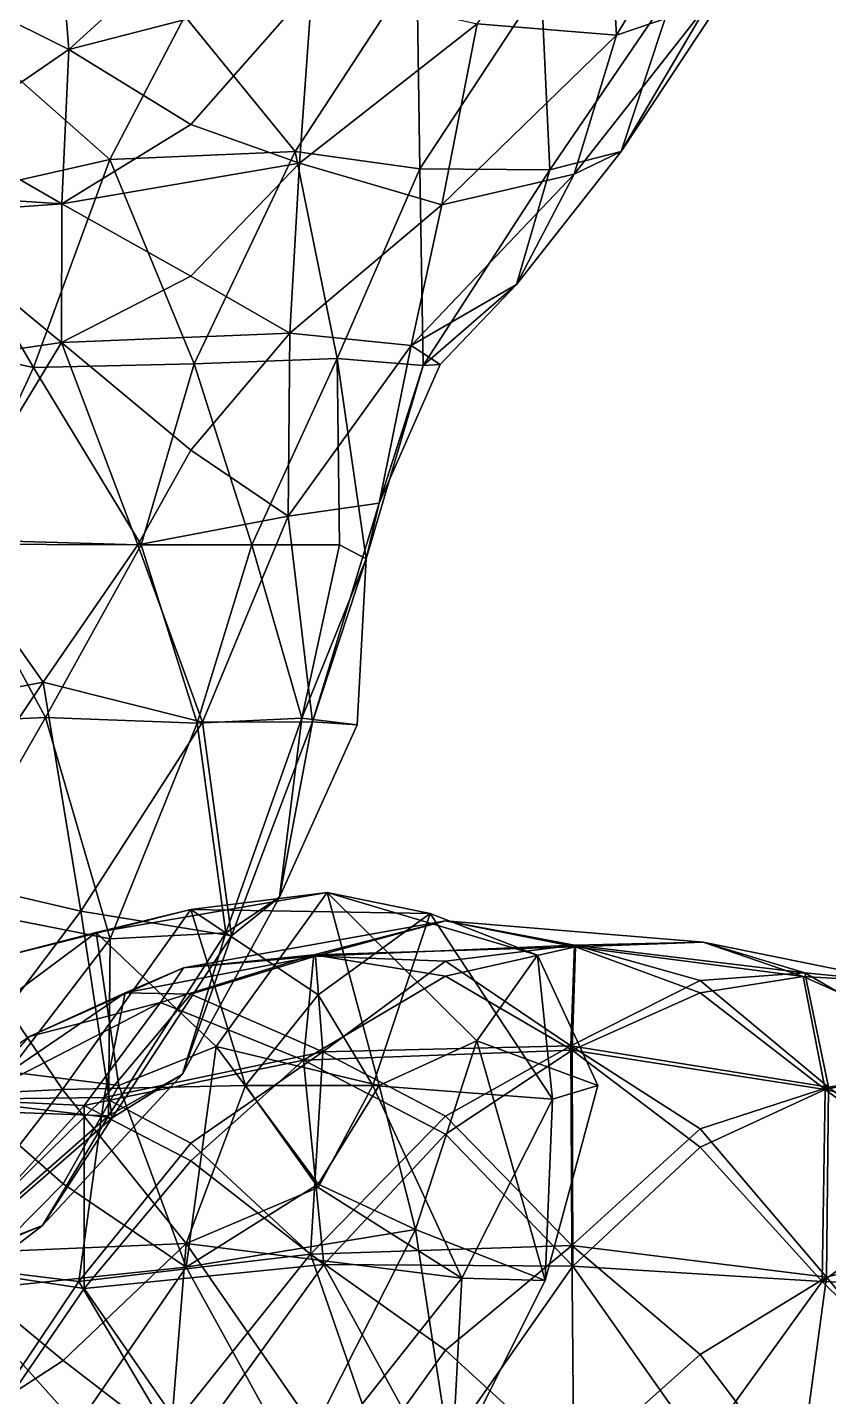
# Model space of a CAD drawing. Extents: x 290034 to 295698, y 4553723 to 4561693.
# Drawn here: x 293432.1 to 293511.3, y 4558840.5 to 4558975.9 of the extents above; entities that cross this region are included whole.
import ezdxf

# ---------------------------------------------------------------- set-up
doc = ezdxf.new("R2010")
doc.units = 0
doc.layers.add('Au_ppm_Pref_-_0_2', color=7, linetype='CONTINUOUS')

msp = doc.modelspace()

# ---------------------------------------------------------------- linework, layer by layer
at = {"layer": 'Au_ppm_Pref_-_0_2'}
for points in [[(293420.16, 4558981.67, 1749.6), (293434.61, 4558992.99, 1752.63), (293436.15, 4558973.68, 1747.42)], [(293436.15, 4558973.68, 1747.42), (293434.61, 4558992.99, 1752.63), (293445.15, 4558981.88, 1749.43)], [(293476.55, 4558976.21, 1740.9), (293489.23, 4558993.58, 1741.01), (293490.34, 4558975.12, 1735.36)], [(293489.23, 4558993.58, 1741.01), (293501.47, 4558993.65, 1735.08), (293490.34, 4558975.12, 1735.36)], [(293490.34, 4558975.12, 1735.36), (293501.47, 4558993.65, 1735.08), (293499.36, 4558978.17, 1728.31)], [(293460.24, 4558979.92, 1746.08), (293436.15, 4558973.68, 1747.42), (293445.15, 4558981.88, 1749.43)], [(293447.62, 4558977, 1705.06), (293458.55, 4558963.61, 1706.73), (293470.59, 4558982.02, 1707.19)], [(293470.88, 4558961.89, 1710.95), (293470.59, 4558982.02, 1707.19), (293458.55, 4558963.61, 1706.73)], [(293470.88, 4558961.89, 1710.95), (293482.87, 4558980.15, 1711.04), (293470.59, 4558982.02, 1707.19)], [(293490.79, 4558963.6, 1722.4), (293499.36, 4558978.17, 1728.31), (293503.21, 4558982.37, 1722.4)], [(293496.28, 4558980.18, 1717.19), (293490.79, 4558963.6, 1722.4), (293503.21, 4558982.37, 1722.4)], [(293423.77, 4558965.18, 1745.85), (293420.16, 4558981.67, 1749.6), (293436.15, 4558973.68, 1747.42)], [(293448.21, 4558966.28, 1744.19), (293436.15, 4558973.68, 1747.42), (293460.24, 4558979.92, 1746.08)], [(293448.21, 4558966.28, 1744.19), (293460.24, 4558979.92, 1746.08), (293458.99, 4558962.45, 1739.94)], [(293460.24, 4558979.92, 1746.08), (293476.55, 4558976.21, 1740.9), (293458.99, 4558962.45, 1739.94)], [(293470.88, 4558961.89, 1710.95), (293483.73, 4558961.78, 1717.07), (293482.87, 4558980.15, 1711.04)], [(293482.87, 4558980.15, 1711.04), (293483.73, 4558961.78, 1717.07), (293496.28, 4558980.18, 1717.19)], [(293483.73, 4558961.78, 1717.07), (293490.79, 4558963.6, 1722.4), (293496.28, 4558980.18, 1717.19)], [(293440.21, 4558962.8, 1703.19), (293422.46, 4558978.44, 1704.23), (293422.91, 4558958.88, 1699.56)], [(293447.62, 4558977, 1705.06), (293422.46, 4558978.44, 1704.23), (293440.21, 4558962.8, 1703.19)], [(293486.15, 4558961.37, 1728.48), (293490.34, 4558975.12, 1735.36), (293499.36, 4558978.17, 1728.31)], [(293486.15, 4558961.37, 1728.48), (293499.36, 4558978.17, 1728.31), (293490.79, 4558963.6, 1722.4)], [(293447.62, 4558977, 1705.06), (293440.21, 4558962.8, 1703.19), (293458.55, 4558963.61, 1706.73)], [(293458.99, 4558962.45, 1739.94), (293476.55, 4558976.21, 1740.9), (293473.05, 4558958.33, 1734.58)], [(293476.55, 4558976.21, 1740.9), (293490.34, 4558975.12, 1735.36), (293473.05, 4558958.33, 1734.58)], [(293486.15, 4558961.37, 1728.48), (293473.05, 4558958.33, 1734.58), (293490.34, 4558975.12, 1735.36)], [(293423.77, 4558965.18, 1745.85), (293436.15, 4558973.68, 1747.42), (293435.46, 4558958.42, 1741.18)], [(293436.15, 4558973.68, 1747.42), (293448.21, 4558966.28, 1744.19), (293435.46, 4558958.42, 1741.18)], [(293458.99, 4558962.45, 1739.94), (293435.46, 4558958.42, 1741.18), (293448.21, 4558966.28, 1744.19)], [(293410.33, 4558960.09, 1740.29), (293423.77, 4558965.18, 1745.85), (293435.46, 4558958.42, 1741.18)], [(293422.91, 4558958.88, 1699.56), (293432.67, 4558942.24, 1699.62), (293440.21, 4558962.8, 1703.19)], [(293440.21, 4558962.8, 1703.19), (293432.67, 4558942.24, 1699.62), (293448.55, 4558942.61, 1704.25)], [(293440.21, 4558962.8, 1703.19), (293448.55, 4558942.61, 1704.25), (293458.55, 4558963.61, 1706.73)], [(293448.55, 4558942.61, 1704.25), (293462.71, 4558943.13, 1710.49), (293458.55, 4558963.61, 1706.73)], [(293458.55, 4558963.61, 1706.73), (293462.71, 4558943.13, 1710.49), (293470.88, 4558961.89, 1710.95)], [(293490.79, 4558963.6, 1722.4), (293480.43, 4558950.45, 1722.4), (293486.15, 4558961.37, 1728.48)], [(293480.43, 4558950.45, 1722.4), (293490.79, 4558963.6, 1722.4), (293483.73, 4558961.78, 1717.07)], [(293448.21, 4558951.29, 1737.31), (293435.46, 4558958.42, 1741.18), (293458.99, 4558962.45, 1739.94)], [(293458.01, 4558945.64, 1733.12), (293448.21, 4558951.29, 1737.31), (293458.99, 4558962.45, 1739.94)], [(293458.01, 4558945.64, 1733.12), (293458.99, 4558962.45, 1739.94), (293473.05, 4558958.33, 1734.58)], [(293470.88, 4558961.89, 1710.95), (293462.71, 4558943.13, 1710.49), (293471.21, 4558942.46, 1716.92)], [(293470.88, 4558961.89, 1710.95), (293471.21, 4558942.46, 1716.92), (293483.73, 4558961.78, 1717.07)], [(293480.43, 4558950.45, 1722.4), (293483.73, 4558961.78, 1717.07), (293471.21, 4558942.46, 1716.92)], [(293410.33, 4558960.09, 1740.29), (293435.46, 4558958.42, 1741.18), (293420.18, 4558957.35, 1734.74)], [(293470.03, 4558944.42, 1727.51), (293473.05, 4558958.33, 1734.58), (293486.15, 4558961.37, 1728.48)], [(293470.03, 4558944.42, 1727.51), (293486.15, 4558961.37, 1728.48), (293480.43, 4558950.45, 1722.4)], [(293422.91, 4558958.88, 1699.56), (293412.97, 4558946.47, 1696.13), (293432.67, 4558942.24, 1699.62)], [(293435.42, 4558944.73, 1734.15), (293410.43, 4558941.09, 1732.13), (293420.18, 4558957.35, 1734.74)], [(293435.42, 4558944.73, 1734.15), (293420.18, 4558957.35, 1734.74), (293435.46, 4558958.42, 1741.18)], [(293435.42, 4558944.73, 1734.15), (293435.46, 4558958.42, 1741.18), (293448.21, 4558951.29, 1737.31)], [(293458.01, 4558945.64, 1733.12), (293473.05, 4558958.33, 1734.58), (293470.03, 4558944.42, 1727.51)], [(293435.42, 4558944.73, 1734.15), (293448.21, 4558951.29, 1737.31), (293458.01, 4558945.64, 1733.12)], [(293480.43, 4558950.45, 1722.4), (293472.9, 4558942.56, 1722.4), (293470.03, 4558944.42, 1727.51)], [(293471.21, 4558942.46, 1716.92), (293472.9, 4558942.56, 1722.4), (293480.43, 4558950.45, 1722.4)], [(293432.67, 4558942.24, 1699.62), (293412.97, 4558946.47, 1696.13), (293424.57, 4558924.8, 1696.86)], [(293448.21, 4558934.08, 1731.17), (293435.42, 4558944.73, 1734.15), (293458.01, 4558945.64, 1733.12)], [(293448.21, 4558934.08, 1731.17), (293458.01, 4558945.64, 1733.12), (293457.84, 4558927.56, 1727.58)], [(293457.84, 4558927.56, 1727.58), (293458.01, 4558945.64, 1733.12), (293470.03, 4558944.42, 1727.51)], [(293423.63, 4558925.27, 1732.35), (293410.43, 4558941.09, 1732.13), (293435.42, 4558944.73, 1734.15)], [(293423.63, 4558925.27, 1732.35), (293435.42, 4558944.73, 1734.15), (293442.97, 4558924.74, 1731.81)], [(293448.21, 4558934.08, 1731.17), (293442.97, 4558924.74, 1731.81), (293435.42, 4558944.73, 1734.15)], [(293457.84, 4558927.56, 1727.58), (293470.03, 4558944.42, 1727.51), (293466.84, 4558928.84, 1722.4)], [(293466.84, 4558928.84, 1722.4), (293470.03, 4558944.42, 1727.51), (293472.9, 4558942.56, 1722.4)], [(293432.67, 4558942.24, 1699.62), (293443.31, 4558924.74, 1700.96), (293448.55, 4558942.61, 1704.25)], [(293454.27, 4558924.74, 1705.64), (293448.55, 4558942.61, 1704.25), (293443.31, 4558924.74, 1700.96)], [(293448.55, 4558942.61, 1704.25), (293454.27, 4558924.74, 1705.64), (293462.71, 4558943.13, 1710.49)], [(293462.93, 4558924.74, 1710.53), (293462.71, 4558943.13, 1710.49), (293454.27, 4558924.74, 1705.64)], [(293465.58, 4558923.35, 1716.59), (293471.21, 4558942.46, 1716.92), (293462.71, 4558943.13, 1710.49)], [(293465.58, 4558923.35, 1716.59), (293462.71, 4558943.13, 1710.49), (293462.93, 4558924.74, 1710.53)], [(293466.84, 4558928.84, 1722.4), (293472.9, 4558942.56, 1722.4), (293471.21, 4558942.46, 1716.92)], [(293432.67, 4558942.24, 1699.62), (293424.57, 4558924.8, 1696.86), (293443.31, 4558924.74, 1700.96)], [(293471.21, 4558942.46, 1716.92), (293465.58, 4558923.35, 1716.59), (293466.84, 4558928.84, 1722.4)], [(293457.84, 4558927.56, 1727.58), (293442.97, 4558924.74, 1731.81), (293448.21, 4558934.08, 1731.17)], [(293457.84, 4558927.56, 1727.58), (293466.84, 4558928.84, 1722.4), (293460.27, 4558907.23, 1722.19)], [(293460.27, 4558907.23, 1722.19), (293466.84, 4558928.84, 1722.4), (293465.58, 4558923.35, 1716.59)], [(293442.97, 4558924.74, 1731.81), (293457.84, 4558927.56, 1727.58), (293449.37, 4558907.21, 1728.13)], [(293460.27, 4558907.23, 1722.19), (293449.37, 4558907.21, 1728.13), (293457.84, 4558927.56, 1727.58)], [(293410.86, 4558906.81, 1732.31), (293423.63, 4558925.27, 1732.35), (293433.61, 4558911.14, 1731.93)], [(293433.61, 4558911.14, 1731.93), (293423.63, 4558925.27, 1732.35), (293442.97, 4558924.74, 1731.81)], [(293433.84, 4558907.65, 1699.24), (293424.57, 4558924.8, 1696.86), (293417.49, 4558906.92, 1695.31)], [(293443.31, 4558924.74, 1700.96), (293424.57, 4558924.8, 1696.86), (293433.84, 4558907.65, 1699.24)], [(293433.61, 4558911.14, 1731.93), (293442.97, 4558924.74, 1731.81), (293449.37, 4558907.21, 1728.13)], [(293443.31, 4558924.74, 1700.96), (293433.84, 4558907.65, 1699.24), (293448.84, 4558907.11, 1704.46)], [(293454.27, 4558924.74, 1705.64), (293443.31, 4558924.74, 1700.96), (293448.84, 4558907.11, 1704.46)], [(293454.27, 4558924.74, 1705.64), (293448.84, 4558907.11, 1704.46), (293459.22, 4558907.58, 1711.03)], [(293454.27, 4558924.74, 1705.64), (293459.22, 4558907.58, 1711.03), (293462.93, 4558924.74, 1710.53)], [(293459.22, 4558907.58, 1711.03), (293465.58, 4558923.35, 1716.59), (293462.93, 4558924.74, 1710.53)], [(293459.22, 4558907.58, 1711.03), (293464.68, 4558906.92, 1716.46), (293465.58, 4558923.35, 1716.59)], [(293460.27, 4558907.23, 1722.19), (293465.58, 4558923.35, 1716.59), (293464.68, 4558906.92, 1716.46)], [(293410.86, 4558906.81, 1732.31), (293433.61, 4558911.14, 1731.93), (293420.95, 4558892.33, 1732.23)], [(293420.95, 4558892.33, 1732.23), (293433.61, 4558911.14, 1731.93), (293437.35, 4558888.52, 1729.36)], [(293433.61, 4558911.14, 1731.93), (293449.37, 4558907.21, 1728.13), (293437.35, 4558888.52, 1729.36)], [(293433.84, 4558907.65, 1699.24), (293417.49, 4558906.92, 1695.31), (293423.2, 4558889.13, 1698.54)], [(293440.24, 4558885.79, 1703.55), (293433.84, 4558907.65, 1699.24), (293423.2, 4558889.13, 1698.54)], [(293440.24, 4558885.79, 1703.55), (293448.84, 4558907.11, 1704.46), (293433.84, 4558907.65, 1699.24)], [(293451.7, 4558886.36, 1709.59), (293459.22, 4558907.58, 1711.03), (293448.84, 4558907.11, 1704.46)], [(293457, 4558889.91, 1716.4), (293459.22, 4558907.58, 1711.03), (293451.7, 4558886.36, 1709.59)], [(293457, 4558889.91, 1716.4), (293464.68, 4558906.92, 1716.46), (293459.22, 4558907.58, 1711.03)], [(293437.35, 4558888.52, 1729.36), (293449.37, 4558907.21, 1728.13), (293452.25, 4558886.07, 1723.43)], [(293451.7, 4558886.36, 1709.59), (293448.84, 4558907.11, 1704.46), (293440.24, 4558885.79, 1703.55)], [(293452.25, 4558886.07, 1723.43), (293449.37, 4558907.21, 1728.13), (293460.27, 4558907.23, 1722.19)], [(293452.25, 4558886.07, 1723.43), (293460.27, 4558907.23, 1722.19), (293457, 4558889.91, 1716.4)], [(293460.27, 4558907.23, 1722.19), (293464.68, 4558906.92, 1716.46), (293457, 4558889.91, 1716.4)], [(293420.95, 4558892.33, 1732.23), (293437.35, 4558888.52, 1729.36), (293423.42, 4558870.05, 1728.89)], [(293448.24, 4558888.69, 1888.59), (293438.86, 4558886.4, 1883.42), (293461.72, 4558890.36, 1882.45)], [(293450.74, 4558875.13, 1880.29), (293461.72, 4558890.36, 1882.45), (293438.86, 4558886.4, 1883.42)], [(293452.25, 4558886.07, 1723.43), (293457, 4558889.91, 1716.4), (293447.41, 4558872.39, 1716.43)], [(293447.41, 4558872.39, 1716.43), (293457, 4558889.91, 1716.4), (293451.7, 4558886.36, 1709.59)], [(293448.24, 4558888.69, 1888.59), (293461.72, 4558890.36, 1882.45), (293471.89, 4558888.29, 1887.99)], [(293466.84, 4558871.28, 1879.67), (293461.72, 4558890.36, 1882.45), (293450.74, 4558875.13, 1880.29)], [(293461.72, 4558890.36, 1882.45), (293482.53, 4558884.18, 1882.77), (293471.89, 4558888.29, 1887.99)], [(293466.84, 4558871.28, 1879.67), (293476.53, 4558875.68, 1879.83), (293461.72, 4558890.36, 1882.45)], [(293476.53, 4558875.68, 1879.83), (293482.53, 4558884.18, 1882.77), (293461.72, 4558890.36, 1882.45)], [(293440.24, 4558885.79, 1703.55), (293423.2, 4558889.13, 1698.54), (293427.18, 4558868.75, 1703.73)], [(293423.42, 4558870.05, 1728.89), (293437.35, 4558888.52, 1729.36), (293440.44, 4558868.1, 1723.53)], [(293448.24, 4558888.69, 1888.59), (293435.54, 4558870.88, 1889.91), (293427.06, 4558883.38, 1888.71)], [(293448.24, 4558888.69, 1888.59), (293427.06, 4558883.38, 1888.71), (293438.86, 4558886.4, 1883.42)], [(293448.24, 4558888.69, 1888.59), (293453.64, 4558871.28, 1892.08), (293435.54, 4558870.88, 1889.91)], [(293437.35, 4558888.52, 1729.36), (293452.25, 4558886.07, 1723.43), (293440.44, 4558868.1, 1723.53)], [(293448.24, 4558888.69, 1888.59), (293460.81, 4558880.24, 1891.69), (293453.64, 4558871.28, 1892.08)], [(293448.24, 4558888.69, 1888.59), (293471.89, 4558888.29, 1887.99), (293460.81, 4558880.24, 1891.69)], [(293447.49, 4558882.92, 1805.59), (293473.41, 4558887.55, 1805.56), (293460.39, 4558884.19, 1811.06)], [(293447.49, 4558882.92, 1805.59), (293460.55, 4558884.08, 1799.18), (293473.41, 4558887.55, 1805.56)], [(293460.39, 4558884.19, 1811.06), (293473.41, 4558887.55, 1805.56), (293486.27, 4558885, 1811.13)], [(293460.55, 4558884.08, 1799.18), (293486.17, 4558885.15, 1799.28), (293473.41, 4558887.55, 1805.56)], [(293466.23, 4558871.28, 1891.26), (293460.81, 4558880.24, 1891.69), (293471.89, 4558888.29, 1887.99)], [(293466.23, 4558871.28, 1891.26), (293471.89, 4558888.29, 1887.99), (293483.99, 4558869.94, 1888.53)], [(293482.53, 4558884.18, 1882.77), (293483.99, 4558869.94, 1888.53), (293471.89, 4558888.29, 1887.99)], [(293486.27, 4558885, 1811.13), (293473.41, 4558887.55, 1805.56), (293498.92, 4558885.44, 1805.57)], [(293498.92, 4558885.44, 1805.57), (293473.41, 4558887.55, 1805.56), (293486.17, 4558885.15, 1799.28)], [(293438.86, 4558886.4, 1883.42), (293427.06, 4558883.38, 1888.71), (293421.74, 4558873.67, 1882.71)], [(293441.11, 4558871.28, 1879.42), (293438.86, 4558886.4, 1883.42), (293421.74, 4558873.67, 1882.71)], [(293440.09, 4558868.28, 1709.43), (293440.24, 4558885.79, 1703.55), (293427.18, 4558868.75, 1703.73)], [(293438.86, 4558886.4, 1883.42), (293441.11, 4558871.28, 1879.42), (293450.74, 4558875.13, 1880.29)], [(293447.41, 4558872.39, 1716.43), (293451.7, 4558886.36, 1709.59), (293440.09, 4558868.28, 1709.43)], [(293451.7, 4558886.36, 1709.59), (293440.24, 4558885.79, 1703.55), (293440.09, 4558868.28, 1709.43)], [(293447.41, 4558872.39, 1716.43), (293440.44, 4558868.1, 1723.53), (293452.25, 4558886.07, 1723.43)], [(293460.39, 4558884.19, 1811.06), (293486.27, 4558885, 1811.13), (293473.41, 4558882.1, 1815.1)], [(293473.41, 4558883.56, 1795.52), (293486.17, 4558885.15, 1799.28), (293460.55, 4558884.08, 1799.18)], [(293473.41, 4558883.56, 1795.52), (293485.81, 4558875.21, 1792.21), (293486.17, 4558885.15, 1799.28)], [(293486.27, 4558885, 1811.13), (293485.95, 4558874.77, 1817.74), (293473.41, 4558882.1, 1815.1)], [(293486.17, 4558885.15, 1799.28), (293485.81, 4558875.21, 1792.21), (293498.61, 4558881.65, 1796.16)], [(293498.61, 4558880.45, 1814.55), (293485.95, 4558874.77, 1817.74), (293486.27, 4558885, 1811.13)], [(293498.92, 4558885.44, 1805.57), (293486.17, 4558885.15, 1799.28), (293508.97, 4558882.41, 1800.79)], [(293508.97, 4558882.41, 1800.79), (293486.17, 4558885.15, 1799.28), (293498.61, 4558881.65, 1796.16)], [(293508.8, 4558882.07, 1810.29), (293486.27, 4558885, 1811.13), (293498.92, 4558885.44, 1805.57)], [(293508.8, 4558882.07, 1810.29), (293498.61, 4558880.45, 1814.55), (293486.27, 4558885, 1811.13)], [(293508.8, 4558882.07, 1810.29), (293498.92, 4558885.44, 1805.57), (293518.44, 4558881.51, 1805.55)], [(293518.44, 4558881.51, 1805.55), (293498.92, 4558885.44, 1805.57), (293508.97, 4558882.41, 1800.79)], [(293412.69, 4558869.75, 1887.88), (293427.06, 4558883.38, 1888.71), (293435.54, 4558870.88, 1889.91)], [(293447.49, 4558882.92, 1805.59), (293445.22, 4558879.48, 1812.82), (293432.28, 4558876.14, 1805.53)], [(293447.49, 4558882.92, 1805.59), (293432.28, 4558876.14, 1805.53), (293441.74, 4558880.43, 1799.62)], [(293447.49, 4558882.92, 1805.59), (293441.74, 4558880.43, 1799.62), (293460.55, 4558884.08, 1799.18)], [(293441.74, 4558880.43, 1799.62), (293448.21, 4558880.3, 1796.61), (293460.55, 4558884.08, 1799.18)], [(293445.22, 4558879.48, 1812.82), (293460.39, 4558884.19, 1811.06), (293459.36, 4558873.77, 1817.66)], [(293460.39, 4558884.19, 1811.06), (293445.22, 4558879.48, 1812.82), (293447.49, 4558882.92, 1805.59)], [(293460.55, 4558884.08, 1799.18), (293448.21, 4558880.3, 1796.61), (293461.28, 4558874.62, 1792.45)], [(293473.41, 4558882.1, 1815.1), (293459.36, 4558873.77, 1817.66), (293460.39, 4558884.19, 1811.06)], [(293460.55, 4558884.08, 1799.18), (293461.28, 4558874.62, 1792.45), (293473.41, 4558883.56, 1795.52)], [(293461.28, 4558874.62, 1792.45), (293485.81, 4558875.21, 1792.21), (293473.41, 4558883.56, 1795.52)], [(293488.49, 4558871.28, 1882.77), (293482.53, 4558884.18, 1882.77), (293476.53, 4558875.68, 1879.83)], [(293482.53, 4558884.18, 1882.77), (293488.49, 4558871.28, 1882.77), (293483.99, 4558869.94, 1888.53)], [(293485.95, 4558874.77, 1817.74), (293459.36, 4558873.77, 1817.66), (293473.41, 4558882.1, 1815.1)], [(293498.61, 4558881.65, 1796.16), (293485.81, 4558875.21, 1792.21), (293511.29, 4558871.11, 1793.84)], [(293511.29, 4558871.11, 1793.84), (293508.97, 4558882.41, 1800.79), (293498.61, 4558881.65, 1796.16)], [(293510.98, 4558870.9, 1817.17), (293498.61, 4558880.45, 1814.55), (293508.8, 4558882.07, 1810.29)], [(293510.98, 4558870.9, 1817.17), (293508.8, 4558882.07, 1810.29), (293526.49, 4558874.11, 1811.79)], [(293518.44, 4558881.51, 1805.55), (293526.49, 4558874.11, 1811.79), (293508.8, 4558882.07, 1810.29)], [(293518.44, 4558881.51, 1805.55), (293508.97, 4558882.41, 1800.79), (293524.75, 4558873.25, 1799.51)], [(293511.29, 4558871.11, 1793.84), (293524.75, 4558873.25, 1799.51), (293508.97, 4558882.41, 1800.79)], [(293441.74, 4558880.43, 1799.62), (293432.28, 4558876.14, 1805.53), (293426.29, 4558869.92, 1800.45)], [(293426.29, 4558869.92, 1800.45), (293439.66, 4558870.09, 1794.22), (293441.74, 4558880.43, 1799.62)], [(293441.74, 4558880.43, 1799.62), (293439.66, 4558870.09, 1794.22), (293448.21, 4558880.3, 1796.61)], [(293461.28, 4558874.62, 1792.45), (293448.21, 4558880.3, 1796.61), (293439.66, 4558870.09, 1794.22)], [(293466.23, 4558871.28, 1891.26), (293453.64, 4558871.28, 1892.08), (293460.81, 4558880.24, 1891.69)], [(293510.98, 4558870.9, 1817.17), (293485.95, 4558874.77, 1817.74), (293498.61, 4558880.45, 1814.55)], [(293437.68, 4558869.31, 1816.59), (293426.52, 4558869.84, 1810.65), (293445.22, 4558879.48, 1812.82)], [(293432.28, 4558876.14, 1805.53), (293445.22, 4558879.48, 1812.82), (293426.52, 4558869.84, 1810.65)], [(293437.68, 4558869.31, 1816.59), (293445.22, 4558879.48, 1812.82), (293459.36, 4558873.77, 1817.66)], [(293426.52, 4558869.84, 1810.65), (293415.3, 4558864.37, 1805.55), (293432.28, 4558876.14, 1805.53)], [(293432.28, 4558876.14, 1805.53), (293415.3, 4558864.37, 1805.55), (293426.29, 4558869.92, 1800.45)], [(293450.74, 4558875.13, 1880.29), (293441.11, 4558871.28, 1879.42), (293447.76, 4558853.31, 1878.85)], [(293460.81, 4558861.54, 1880.08), (293450.74, 4558875.13, 1880.29), (293447.76, 4558853.31, 1878.85)], [(293466.84, 4558871.28, 1879.67), (293450.74, 4558875.13, 1880.29), (293460.81, 4558861.54, 1880.08)], [(293461.28, 4558874.62, 1792.45), (293473.41, 4558868.26, 1788.74), (293485.81, 4558875.21, 1792.21)], [(293476.53, 4558875.68, 1879.83), (293466.84, 4558871.28, 1879.67), (293470.45, 4558857.05, 1879.42)], [(293483.27, 4558852.02, 1883.06), (293476.53, 4558875.68, 1879.83), (293470.45, 4558857.05, 1879.42)], [(293485.92, 4558855.47, 1786.64), (293485.81, 4558875.21, 1792.21), (293473.41, 4558868.26, 1788.74)], [(293483.27, 4558852.02, 1883.06), (293488.49, 4558871.28, 1882.77), (293476.53, 4558875.68, 1879.83)], [(293485.92, 4558855.47, 1786.64), (293498.61, 4558866.99, 1789.17), (293485.81, 4558875.21, 1792.21)], [(293485.81, 4558875.21, 1792.21), (293498.61, 4558866.99, 1789.17), (293511.29, 4558871.11, 1793.84)], [(293441.11, 4558871.28, 1879.42), (293421.74, 4558873.67, 1882.71), (293435.61, 4558861.57, 1880.06)], [(293435.61, 4558861.57, 1880.06), (293421.74, 4558873.67, 1882.71), (293425.09, 4558850.95, 1878.65)], [(293448.21, 4558863.82, 1820.88), (293437.68, 4558869.31, 1816.59), (293459.36, 4558873.77, 1817.66)], [(293439.66, 4558870.09, 1794.22), (293448.21, 4558865.57, 1789.64), (293461.28, 4558874.62, 1792.45)], [(293460.07, 4558854.6, 1787.21), (293461.28, 4558874.62, 1792.45), (293448.21, 4558865.57, 1789.64)], [(293461.39, 4558853.6, 1822.75), (293448.21, 4558863.82, 1820.88), (293459.36, 4558873.77, 1817.66)], [(293473.41, 4558866.46, 1821.76), (293459.36, 4558873.77, 1817.66), (293485.95, 4558874.77, 1817.74)], [(293461.39, 4558853.6, 1822.75), (293459.36, 4558873.77, 1817.66), (293473.41, 4558866.46, 1821.76)], [(293460.07, 4558854.6, 1787.21), (293473.41, 4558868.26, 1788.74), (293461.28, 4558874.62, 1792.45)], [(293486, 4558853.43, 1823.34), (293473.41, 4558866.46, 1821.76), (293485.95, 4558874.77, 1817.74)], [(293486, 4558853.43, 1823.34), (293485.95, 4558874.77, 1817.74), (293498.61, 4558865.2, 1821.35)], [(293510.98, 4558870.9, 1817.17), (293498.61, 4558865.2, 1821.35), (293485.95, 4558874.77, 1817.74)], [(293526.49, 4558874.11, 1811.79), (293534.14, 4558865.48, 1816.57), (293510.98, 4558870.9, 1817.17)], [(293440.44, 4558868.1, 1723.53), (293447.41, 4558872.39, 1716.43), (293433.55, 4558857.44, 1716.42)], [(293433.55, 4558857.44, 1716.42), (293447.41, 4558872.39, 1716.43), (293440.09, 4558868.28, 1709.43)], [(293529.65, 4558857.18, 1792.47), (293524.75, 4558873.25, 1799.51), (293511.29, 4558871.11, 1793.84)], [(293412.69, 4558869.75, 1887.88), (293435.54, 4558870.88, 1889.91), (293422.89, 4558854.62, 1890.11)], [(293435.54, 4558870.88, 1889.91), (293447.75, 4558855.65, 1891.1), (293422.89, 4558854.62, 1890.11)], [(293453.64, 4558871.28, 1892.08), (293447.75, 4558855.65, 1891.1), (293435.54, 4558870.88, 1889.91)], [(293447.76, 4558853.31, 1878.85), (293441.11, 4558871.28, 1879.42), (293435.61, 4558861.57, 1880.06)], [(293453.64, 4558871.28, 1892.08), (293460.81, 4558861.2, 1892.07), (293447.75, 4558855.65, 1891.1)], [(293466.23, 4558871.28, 1891.26), (293460.81, 4558861.2, 1892.07), (293453.64, 4558871.28, 1892.08)], [(293466.23, 4558871.28, 1891.26), (293475.02, 4558852.22, 1889.65), (293460.81, 4558861.2, 1892.07)], [(293470.45, 4558857.05, 1879.42), (293466.84, 4558871.28, 1879.67), (293460.81, 4558861.54, 1880.08)], [(293475.02, 4558852.22, 1889.65), (293466.23, 4558871.28, 1891.26), (293483.99, 4558869.94, 1888.53)], [(293488.49, 4558871.28, 1882.77), (293483.27, 4558852.02, 1883.06), (293483.99, 4558869.94, 1888.53)], [(293511.1, 4558852.32, 1787.9), (293511.29, 4558871.11, 1793.84), (293498.61, 4558866.99, 1789.17)], [(293510.98, 4558870.9, 1817.17), (293510.67, 4558851.92, 1822.79), (293498.61, 4558865.2, 1821.35)], [(293510.98, 4558870.9, 1817.17), (293523.81, 4558861.36, 1820.06), (293510.67, 4558851.92, 1822.79)], [(293534.14, 4558865.48, 1816.57), (293523.81, 4558861.36, 1820.06), (293510.98, 4558870.9, 1817.17)], [(293511.1, 4558852.32, 1787.9), (293529.65, 4558857.18, 1792.47), (293511.29, 4558871.11, 1793.84)], [(293437.15, 4558851.92, 1788.98), (293439.66, 4558870.09, 1794.22), (293422.86, 4558853.64, 1793.72)], [(293426.29, 4558869.92, 1800.45), (293422.86, 4558853.64, 1793.72), (293439.66, 4558870.09, 1794.22)], [(293423.19, 4558853.38, 1817.41), (293426.52, 4558869.84, 1810.65), (293437.68, 4558869.31, 1816.59)], [(293423.42, 4558870.05, 1728.89), (293440.44, 4558868.1, 1723.53), (293423.2, 4558853.12, 1722.41)], [(293437.15, 4558851.92, 1788.98), (293448.21, 4558865.57, 1789.64), (293439.66, 4558870.09, 1794.22)], [(293475.02, 4558852.22, 1889.65), (293483.99, 4558869.94, 1888.53), (293483.27, 4558852.02, 1883.06)], [(293423.04, 4558853.34, 1710.5), (293440.09, 4558868.28, 1709.43), (293427.18, 4558868.75, 1703.73)], [(293433.55, 4558857.44, 1716.42), (293440.09, 4558868.28, 1709.43), (293423.04, 4558853.34, 1710.5)], [(293423.19, 4558853.38, 1817.41), (293437.68, 4558869.31, 1816.59), (293437.67, 4558851.23, 1821.66)], [(293433.55, 4558857.44, 1716.42), (293423.2, 4558853.12, 1722.41), (293440.44, 4558868.1, 1723.53)], [(293437.68, 4558869.31, 1816.59), (293448.21, 4558863.82, 1820.88), (293437.67, 4558851.23, 1821.66)], [(293460.07, 4558854.6, 1787.21), (293485.92, 4558855.47, 1786.64), (293473.41, 4558868.26, 1788.74)], [(293498.61, 4558866.99, 1789.17), (293485.92, 4558855.47, 1786.64), (293511.1, 4558852.32, 1787.9)], [(293437.15, 4558851.92, 1788.98), (293460.07, 4558854.6, 1787.21), (293448.21, 4558865.57, 1789.64)], [(293461.39, 4558853.6, 1822.75), (293473.41, 4558866.46, 1821.76), (293486, 4558853.43, 1823.34)], [(293486, 4558853.43, 1823.34), (293498.61, 4558865.2, 1821.35), (293510.67, 4558851.92, 1822.79)], [(293461.39, 4558853.6, 1822.75), (293437.67, 4558851.23, 1821.66), (293448.21, 4558863.82, 1820.88)], [(293435.61, 4558861.57, 1880.06), (293425.09, 4558850.95, 1878.65), (293447.76, 4558853.31, 1878.85)], [(293460.81, 4558861.54, 1880.08), (293447.76, 4558853.31, 1878.85), (293470.45, 4558857.05, 1879.42)], [(293534.09, 4558851.07, 1821.48), (293510.67, 4558851.92, 1822.79), (293523.81, 4558861.36, 1820.06)], [(293460.81, 4558861.2, 1892.07), (293475.02, 4558852.22, 1889.65), (293447.75, 4558855.65, 1891.1)], [(293416.75, 4558844.51, 1716.46), (293423.2, 4558853.12, 1722.41), (293433.55, 4558857.44, 1716.42)], [(293416.75, 4558844.51, 1716.46), (293433.55, 4558857.44, 1716.42), (293423.04, 4558853.34, 1710.5)], [(293470.45, 4558857.05, 1879.42), (293447.76, 4558853.31, 1878.85), (293458.6, 4558833.64, 1877.98)], [(293470.45, 4558857.05, 1879.42), (293458.6, 4558833.64, 1877.98), (293474.06, 4558833.6, 1882.49)], [(293483.27, 4558852.02, 1883.06), (293470.45, 4558857.05, 1879.42), (293474.06, 4558833.6, 1882.49)], [(293511.1, 4558852.32, 1787.9), (293524.75, 4558836.06, 1787.16), (293529.65, 4558857.18, 1792.47)], [(293422.89, 4558854.62, 1890.11), (293435.61, 4558844.11, 1891.53), (293422.47, 4558835.55, 1894.39)], [(293447.75, 4558855.65, 1891.1), (293435.61, 4558844.11, 1891.53), (293422.89, 4558854.62, 1890.11)], [(293435.61, 4558844.11, 1891.53), (293447.75, 4558855.65, 1891.1), (293446.19, 4558835.96, 1891.89)], [(293445.98, 4558837.01, 1786.68), (293460.07, 4558854.6, 1787.21), (293437.15, 4558851.92, 1788.98)], [(293445.98, 4558837.01, 1786.68), (293466.61, 4558835.65, 1784.53), (293460.07, 4558854.6, 1787.21)], [(293447.75, 4558855.65, 1891.1), (293461.76, 4558835.46, 1889.9), (293446.19, 4558835.96, 1891.89)], [(293475.02, 4558852.22, 1889.65), (293461.76, 4558835.46, 1889.9), (293447.75, 4558855.65, 1891.1)], [(293473.41, 4558845.12, 1784.58), (293485.92, 4558855.47, 1786.64), (293460.07, 4558854.6, 1787.21)], [(293466.61, 4558835.65, 1784.53), (293473.41, 4558845.12, 1784.58), (293460.07, 4558854.6, 1787.21)], [(293473.41, 4558845.12, 1784.58), (293486.11, 4558833.51, 1784.08), (293485.92, 4558855.47, 1786.64)], [(293486.11, 4558833.51, 1784.08), (293498.61, 4558844.68, 1784.73), (293485.92, 4558855.47, 1786.64)], [(293485.92, 4558855.47, 1786.64), (293498.61, 4558844.68, 1784.73), (293511.1, 4558852.32, 1787.9)], [(293424.53, 4558833.14, 1789.29), (293437.15, 4558851.92, 1788.98), (293422.86, 4558853.64, 1793.72)], [(293423.19, 4558853.38, 1817.41), (293437.67, 4558851.23, 1821.66), (293424.8, 4558832.47, 1821.47)], [(293447.76, 4558853.31, 1878.85), (293425.09, 4558850.95, 1878.65), (293437.02, 4558837.67, 1876.58)], [(293447.76, 4558853.31, 1878.85), (293437.02, 4558837.67, 1876.58), (293458.6, 4558833.64, 1877.98)], [(293448.47, 4558835.69, 1823.32), (293437.67, 4558851.23, 1821.66), (293461.39, 4558853.6, 1822.75)], [(293448.47, 4558835.69, 1823.32), (293461.39, 4558853.6, 1822.75), (293472.24, 4558833.75, 1824.5)], [(293461.39, 4558853.6, 1822.75), (293486, 4558853.43, 1823.34), (293472.24, 4558833.75, 1824.5)], [(293498.74, 4558835.36, 1825.27), (293472.24, 4558833.75, 1824.5), (293486, 4558853.43, 1823.34)], [(293486, 4558853.43, 1823.34), (293510.67, 4558851.92, 1822.79), (293498.74, 4558835.36, 1825.27)], [(293437.15, 4558851.92, 1788.98), (293424.53, 4558833.14, 1789.29), (293445.98, 4558837.01, 1786.68)], [(293475.02, 4558852.22, 1889.65), (293474.06, 4558833.6, 1882.49), (293461.76, 4558835.46, 1889.9)], [(293474.06, 4558833.6, 1882.49), (293475.02, 4558852.22, 1889.65), (293483.27, 4558852.02, 1883.06)], [(293511.1, 4558852.32, 1787.9), (293498.61, 4558844.68, 1784.73), (293508.35, 4558831.87, 1784.4)], [(293510.67, 4558851.92, 1822.79), (293525.26, 4558837.57, 1823.94), (293498.74, 4558835.36, 1825.27)], [(293511.1, 4558852.32, 1787.9), (293508.35, 4558831.87, 1784.4), (293524.75, 4558836.06, 1787.16)], [(293534.09, 4558851.07, 1821.48), (293525.26, 4558837.57, 1823.94), (293510.67, 4558851.92, 1822.79)], [(293407.82, 4558839.15, 1876.54), (293437.02, 4558837.67, 1876.58), (293425.09, 4558850.95, 1878.65)], [(293448.47, 4558835.69, 1823.32), (293424.8, 4558832.47, 1821.47), (293437.67, 4558851.23, 1821.66)], [(293466.61, 4558835.65, 1784.53), (293486.11, 4558833.51, 1784.08), (293473.41, 4558845.12, 1784.58)], [(293435.61, 4558844.11, 1891.53), (293446.19, 4558835.96, 1891.89), (293422.47, 4558835.55, 1894.39)], [(293486.11, 4558833.51, 1784.08), (293508.35, 4558831.87, 1784.4), (293498.61, 4558844.68, 1784.73)]]:
    msp.add_3dface(points, dxfattribs=at)

doc.saveas('drawing.dxf')
